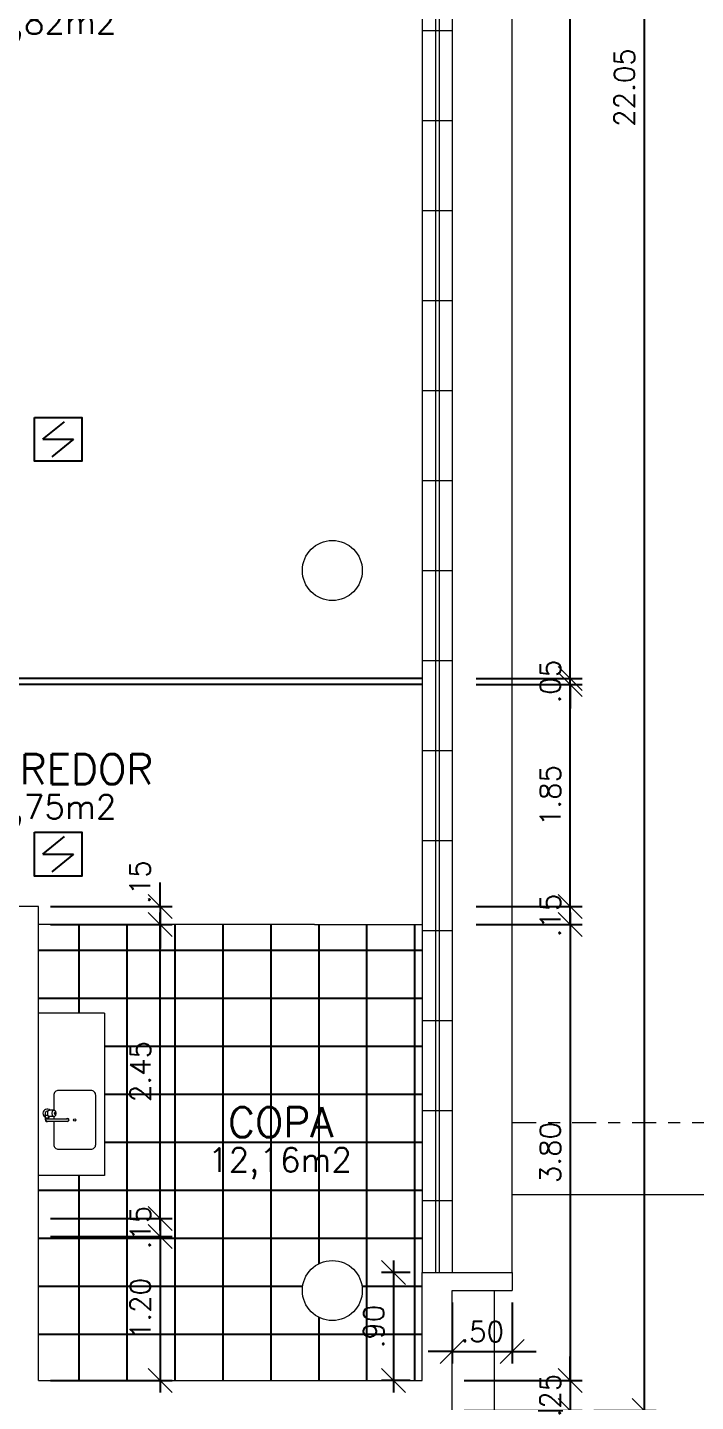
# Model space of a CAD drawing. Header units: millimetres. Extents: x 521 to 1055, y 261 to 520.
# Drawn here: x 612.77 to 618.34, y 287.04 to 298.49 of the extents above; entities that cross this region are included whole.
import ezdxf
from ezdxf.enums import TextEntityAlignment as Align

# ---------------------------------------------------------------- set-up
doc = ezdxf.new("R2010")
doc.units = ezdxf.units.MM
doc.linetypes.add('CONTINU', pattern=[0])
doc.linetypes.add('DASHDOT', pattern=[1, 0.5, -0.25, 0, -0.25])
doc.layers.add('0.1', color=8, linetype='Continuous', lineweight=13)
doc.layers.add('ppci', color=8, linetype='Continuous')
doc.styles.add('ROMANS', font='romans')
doc.styles.get("Standard").update_dxf_attribs({"font": 'romans.shx'})
doc.dimstyles.new('Fares Eng - 50', dxfattribs={"dimscale": 2, "dimtxt": 0.085, "dimasz": 0.1, "dimexe": 0.05, "dimexo": 0.05, "dimgap": 0.04, "dimtad": 1, "dimzin": 4, "dimdsep": 46, "dimtxsty": 'ROMANS', "dimblk1": 'OBLIQUE', "dimblk2": 'OBLIQUE', "dimsah": 1, "dimcen": 0.05, "dimdle": 0.05, "dimclrd": 8, "dimclre": 8, "dimclrt": 8, "dimaunit": 1, "dimadec": 0, "dimazin": 0, "dimtfac": 1, "dimtix": 1, "dimtmove": 2, "dimatfit": 0, "dimldrblk": 'OPEN90', "dimfxl": 1, "dimtolj": 1, "dimtzin": 0, "dimarcsym": 0})

# ---------------------------------------------------------------- blocks, each defined once
blk = doc.blocks.new('_OBLIQUE')
at = {"color": 0, "linetype": 'ByBlock'}
blk.add_line((-0.5, -0.5), (0.5, 0.5), dxfattribs=at)
blk = doc.blocks.new('*D1591')
at = {"layer": '0.1', "color": 8, "linetype": 'CONTINU', "lineweight": -2, "transparency": 16777216}
for p, q in [((616.311, 287.864), (616.311, 287.357)), ((616.811, 287.864), (616.811, 287.357)), ((616.311, 287.457), (616.111, 287.457)), ((616.311, 287.457), (616.811, 287.457)), ((616.811, 287.457), (617.011, 287.457))]:
    blk.add_line(p, q, dxfattribs=at)
at = {"layer": 'DEFPOINTS', "color": 0, "linetype": 'CONTINU', "lineweight": -2, "transparency": 16777216}
for p in [(616.311, 287.964), (616.811, 287.964), (616.811, 287.457)]:
    blk.add_point(p, dxfattribs=at)
at = {"layer": '0.1', "color": 8, "linetype": 'CONTINU', "lineweight": -2, "transparency": 16777216, "xscale": 0.2, "yscale": 0.2, "zscale": 0.2}
blk.add_blockref('_OBLIQUE', (616.311, 287.457), dxfattribs=at)
at = {"layer": '0.1', "color": 8, "linetype": 'CONTINU', "lineweight": -2, "transparency": 16777216, "xscale": 0.2, "yscale": 0.2, "zscale": 0.2, "rotation": 180}
blk.add_blockref('_OBLIQUE', (616.811, 287.457), dxfattribs=at)
at = {"layer": '0.1', "color": 8, "linetype": 'CONTINU', "transparency": 16777216, "insert": (616.561, 287.622), "char_height": 0.17, "attachment_point": 5, "style": 'ROMANS'}
blk.add_mtext('\\A1;.50', dxfattribs=at)
blk = doc.blocks.new('_Open90')
at = {"color": 0, "linetype": 'ByBlock', "lineweight": -2}
for p, q in [((0, 0), (-1, 0)), ((-0.5, 0.5), (0, 0)), ((0, 0), (-0.5, -0.5))]:
    blk.add_line(p, q, dxfattribs=at)
blk = doc.blocks.new('*D1604')
at = {"layer": '0.1', "color": 8, "linetype": 'CONTINU', "lineweight": -2, "transparency": 16777216}
for p, q in [((615.822, 288.214), (615.822, 287.114)), ((615.961, 288.114), (615.722, 288.114)), ((615.961, 287.214), (615.722, 287.214))]:
    blk.add_line(p, q, dxfattribs=at)
at = {"layer": 'DEFPOINTS', "color": 0, "linetype": 'CONTINU', "lineweight": -2, "transparency": 16777216}
for p in [(616.061, 288.114), (615.822, 287.214), (616.061, 287.214)]:
    blk.add_point(p, dxfattribs=at)
at = {"layer": '0.1', "color": 8, "linetype": 'CONTINU', "lineweight": -2, "transparency": 16777216, "xscale": 0.2, "yscale": 0.2, "zscale": 0.2}
for p, rotation in [((615.822, 288.114), 90), ((615.822, 287.214), 270)]:
    blk.add_blockref('_OBLIQUE', p, dxfattribs=dict(at, rotation=rotation))
at = {"layer": '0.1', "color": 8, "linetype": 'CONTINU', "transparency": 16777216, "insert": (615.657, 287.664), "char_height": 0.17, "attachment_point": 5, "rotation": 90, "style": 'ROMANS'}
blk.add_mtext('\\A1;.90', dxfattribs=at)
blk = doc.blocks.new('*D1333')
at = {"layer": '0.1', "color": 8, "linetype": 'CONTINU', "lineweight": -2, "transparency": 16777216}
for p, q in [((617.293, 287.214), (617.293, 287.414)), ((616.411, 287.214), (617.393, 287.214)), ((617.293, 287.214), (617.293, 286.964)), ((616.411, 286.964), (617.393, 286.964)), ((617.293, 286.964), (617.293, 286.764))]:
    blk.add_line(p, q, dxfattribs=at)
at = {"layer": 'DEFPOINTS', "color": 0, "linetype": 'CONTINU', "lineweight": -2, "transparency": 16777216}
for p in [(616.311, 287.214), (616.311, 286.964), (617.293, 286.964)]:
    blk.add_point(p, dxfattribs=at)
at = {"layer": '0.1', "color": 8, "linetype": 'CONTINU', "lineweight": -2, "transparency": 16777216, "xscale": 0.2, "yscale": 0.2, "zscale": 0.2}
for p, rotation in [((617.293, 287.214), 270), ((617.293, 286.964), 90)]:
    blk.add_blockref('_OBLIQUE', p, dxfattribs=dict(at, rotation=rotation))
at = {"layer": '0.1', "color": 8, "linetype": 'CONTINU', "transparency": 16777216, "insert": (617.128, 287.089), "char_height": 0.17, "attachment_point": 5, "rotation": 90, "style": 'ROMANS'}
blk.add_mtext('\\A1;.25', dxfattribs=at)
blk = doc.blocks.new('*D1334')
at = {"layer": '0.1', "color": 8, "linetype": 'CONTINU', "lineweight": -2, "transparency": 16777216}
for p, q in [((617.912, 309.114), (617.912, 286.864)), ((617.493, 309.014), (618.012, 309.014)), ((617.493, 286.964), (618.012, 286.964))]:
    blk.add_line(p, q, dxfattribs=at)
at = {"layer": 'DEFPOINTS', "color": 0, "linetype": 'CONTINU', "lineweight": -2, "transparency": 16777216}
for p in [(617.393, 309.014), (617.393, 286.964), (617.912, 286.964)]:
    blk.add_point(p, dxfattribs=at)
at = {"layer": '0.1', "color": 8, "linetype": 'CONTINU', "lineweight": -2, "transparency": 16777216, "xscale": 0.2, "yscale": 0.2, "zscale": 0.2}
for p, rotation in [((617.912, 309.014), 90), ((617.912, 286.964), 270)]:
    blk.add_blockref('_OBLIQUE', p, dxfattribs=dict(at, rotation=rotation))
at = {"layer": '0.1', "color": 8, "linetype": 'CONTINU', "transparency": 16777216, "insert": (617.747, 297.989), "char_height": 0.17, "attachment_point": 5, "rotation": 90, "style": 'ROMANS'}
blk.add_mtext('\\A1;22.05', dxfattribs=at)
blk = doc.blocks.new('*D1347')
at = {"layer": '0.1', "color": 8, "linetype": 'CONTINU', "lineweight": -2, "transparency": 16777216}
for p, q in [((613.876, 288.564), (613.876, 288.764)), ((612.961, 288.564), (613.976, 288.564)), ((613.876, 288.564), (613.876, 288.414)), ((612.961, 288.414), (613.976, 288.414)), ((613.876, 288.414), (613.876, 288.214))]:
    blk.add_line(p, q, dxfattribs=at)
at = {"layer": 'DEFPOINTS', "color": 0, "linetype": 'CONTINU', "lineweight": -2, "transparency": 16777216}
for p in [(612.861, 288.564), (612.861, 288.414), (613.876, 288.414)]:
    blk.add_point(p, dxfattribs=at)
at = {"layer": '0.1', "color": 8, "linetype": 'CONTINU', "lineweight": -2, "transparency": 16777216, "xscale": 0.2, "yscale": 0.2, "zscale": 0.2}
for p, rotation in [((613.876, 288.564), 270), ((613.876, 288.414), 90)]:
    blk.add_blockref('_OBLIQUE', p, dxfattribs=dict(at, rotation=rotation))
at = {"layer": '0.1', "color": 8, "linetype": 'CONTINU', "transparency": 16777216, "insert": (613.711, 288.489), "char_height": 0.17, "attachment_point": 5, "rotation": 90, "style": 'ROMANS'}
blk.add_mtext('\\A1;.15', dxfattribs=at)
blk = doc.blocks.new('*D1348')
at = {"layer": '0.1', "color": 8, "linetype": 'CONTINU', "lineweight": -2, "transparency": 16777216}
for p, q in [((613.876, 288.514), (613.876, 287.114)), ((612.961, 288.414), (613.976, 288.414)), ((612.961, 287.214), (613.976, 287.214))]:
    blk.add_line(p, q, dxfattribs=at)
at = {"layer": 'DEFPOINTS', "color": 0, "linetype": 'CONTINU', "lineweight": -2, "transparency": 16777216}
for p in [(612.861, 288.414), (612.861, 287.214), (613.876, 287.214)]:
    blk.add_point(p, dxfattribs=at)
at = {"layer": '0.1', "color": 8, "linetype": 'CONTINU', "lineweight": -2, "transparency": 16777216, "xscale": 0.2, "yscale": 0.2, "zscale": 0.2}
for p, rotation in [((613.876, 288.414), 90), ((613.876, 287.214), 270)]:
    blk.add_blockref('_OBLIQUE', p, dxfattribs=dict(at, rotation=rotation))
at = {"layer": '0.1', "color": 8, "linetype": 'CONTINU', "transparency": 16777216, "insert": (613.711, 287.814), "char_height": 0.17, "attachment_point": 5, "rotation": 90, "style": 'ROMANS'}
blk.add_mtext('\\A1;1.20', dxfattribs=at)
blk = doc.blocks.new('*D1349')
at = {"layer": '0.1', "color": 8, "linetype": 'CONTINU', "lineweight": -2, "transparency": 16777216}
for p, q in [((613.876, 291.164), (613.876, 291.364)), ((612.961, 291.164), (613.976, 291.164)), ((613.876, 291.164), (613.876, 291.014)), ((612.961, 291.014), (613.976, 291.014)), ((613.876, 291.014), (613.876, 290.814))]:
    blk.add_line(p, q, dxfattribs=at)
at = {"layer": 'DEFPOINTS', "color": 0, "linetype": 'CONTINU', "lineweight": -2, "transparency": 16777216}
for p in [(612.861, 291.164), (612.861, 291.014), (613.876, 291.014)]:
    blk.add_point(p, dxfattribs=at)
at = {"layer": '0.1', "color": 8, "linetype": 'CONTINU', "lineweight": -2, "transparency": 16777216, "xscale": 0.2, "yscale": 0.2, "zscale": 0.2}
for p, rotation in [((613.876, 291.164), 270), ((613.876, 291.014), 90)]:
    blk.add_blockref('_OBLIQUE', p, dxfattribs=dict(at, rotation=rotation))
at = {"layer": '0.1', "color": 8, "linetype": 'CONTINU', "transparency": 16777216, "insert": (613.707, 291.368), "char_height": 0.17, "attachment_point": 5, "rotation": 90, "style": 'ROMANS'}
blk.add_mtext('\\A1;.15', dxfattribs=at)
blk = doc.blocks.new('*D1350')
at = {"layer": '0.1', "color": 8, "linetype": 'CONTINU', "lineweight": -2, "transparency": 16777216}
for p, q in [((613.876, 288.464), (613.876, 291.114)), ((612.961, 291.014), (613.976, 291.014)), ((612.961, 288.564), (613.976, 288.564))]:
    blk.add_line(p, q, dxfattribs=at)
at = {"layer": 'DEFPOINTS', "color": 0, "linetype": 'CONTINU', "lineweight": -2, "transparency": 16777216}
for p in [(612.861, 291.014), (613.876, 291.014), (612.861, 288.564)]:
    blk.add_point(p, dxfattribs=at)
at = {"layer": '0.1', "color": 8, "linetype": 'CONTINU', "lineweight": -2, "transparency": 16777216, "xscale": 0.2, "yscale": 0.2, "zscale": 0.2}
for p, rotation in [((613.876, 291.014), 90), ((613.876, 288.564), 270)]:
    blk.add_blockref('_OBLIQUE', p, dxfattribs=dict(at, rotation=rotation))
at = {"layer": '0.1', "color": 8, "linetype": 'CONTINU', "transparency": 16777216, "insert": (613.711, 289.789), "char_height": 0.17, "attachment_point": 5, "rotation": 90, "style": 'ROMANS'}
blk.add_mtext('\\A1;2.45', dxfattribs=at)
blk = doc.blocks.new('*D1472')
at = {"layer": '0.1', "color": 8, "linetype": 'CONTINU', "lineweight": -2, "transparency": 16777216}
for p, q in [((617.293, 291.114), (617.293, 287.114)), ((616.511, 291.014), (617.393, 291.014)), ((616.511, 287.214), (617.393, 287.214))]:
    blk.add_line(p, q, dxfattribs=at)
at = {"layer": 'DEFPOINTS', "color": 0, "linetype": 'CONTINU', "lineweight": -2, "transparency": 16777216}
for p in [(616.411, 291.014), (616.411, 287.214), (617.293, 287.214)]:
    blk.add_point(p, dxfattribs=at)
at = {"layer": '0.1', "color": 8, "linetype": 'CONTINU', "lineweight": -2, "transparency": 16777216, "xscale": 0.2, "yscale": 0.2, "zscale": 0.2}
for p, rotation in [((617.293, 291.014), 90), ((617.293, 287.214), 270)]:
    blk.add_blockref('_OBLIQUE', p, dxfattribs=dict(at, rotation=rotation))
at = {"layer": '0.1', "color": 8, "linetype": 'CONTINU', "transparency": 16777216, "insert": (617.128, 289.114), "char_height": 0.17, "attachment_point": 5, "rotation": 90, "style": 'ROMANS'}
blk.add_mtext('\\A1;3.80', dxfattribs=at)
blk = doc.blocks.new('*D1473')
at = {"layer": '0.1', "color": 8, "linetype": 'CONTINU', "lineweight": -2, "transparency": 16777216}
for p, q in [((617.293, 291.164), (617.293, 291.364)), ((616.511, 291.164), (617.393, 291.164)), ((617.293, 291.014), (617.293, 291.164)), ((616.511, 291.014), (617.393, 291.014)), ((617.293, 291.014), (617.293, 290.814))]:
    blk.add_line(p, q, dxfattribs=at)
at = {"layer": 'DEFPOINTS', "color": 0, "linetype": 'CONTINU', "lineweight": -2, "transparency": 16777216}
for p in [(616.411, 291.164), (617.293, 291.164), (616.411, 291.014)]:
    blk.add_point(p, dxfattribs=at)
at = {"layer": '0.1', "color": 8, "linetype": 'CONTINU', "lineweight": -2, "transparency": 16777216, "xscale": 0.2, "yscale": 0.2, "zscale": 0.2}
for p, rotation in [((617.293, 291.164), 270), ((617.293, 291.014), 90)]:
    blk.add_blockref('_OBLIQUE', p, dxfattribs=dict(at, rotation=rotation))
at = {"layer": '0.1', "color": 8, "linetype": 'CONTINU', "transparency": 16777216, "insert": (617.128, 291.089), "char_height": 0.17, "attachment_point": 5, "rotation": 90, "style": 'ROMANS'}
blk.add_mtext('\\A1;.15', dxfattribs=at)
blk = doc.blocks.new('PIA')
for p, q in [((0, 0.245), (0.044, 0.245)), ((0.01, 0.23), (0.01, 0.06)), ((0.01, 0.215), (0.031, 0.215)), ((0.03, 0.175), (0.01, 0.175))]:
    blk.add_line(p, q)
blk.add_lwpolyline([(-0.01, 0.23), (-0.01, 0.06)])
at = {"color": 8}
for points in [[(0.046, 0.245, 0.263265), (0.037, 0.23), (0.037, 0.223)], [(0.073, 0.223), (0.073, 0.23, 0.546464), (0.048, 0.246, 0.546464)]]:
    blk.add_lwpolyline(points, format="xyb", dxfattribs=at)
for points in [[(-0.01, 0.175), (-0.205, 0.175, 0.414214), (-0.245, 0.135), (-0.245, -0.135, 0.414214), (-0.205, -0.175), (0.205, -0.175, 0.414214), (0.245, -0.135), (0.245, 0.135, 0.414214), (0.205, 0.175), (0.08, 0.175)], [(0.08, 0.173), (0.08, 0.21, 0.133256), (0.078, 0.217, 0.106756), (0.073, 0.223, 0.082828), (0.065, 0.227, 0.071352), (0.055, 0.228, 0.071352), (0.045, 0.227, 0.082828), (0.037, 0.223, 0.106756), (0.032, 0.217, 0.133256), (0.03, 0.21), (0.03, 0.173)]]:
    blk.add_lwpolyline(points, format="xyb")
blk.add_lwpolyline([(0.03, 0.173, 0.133256), (0.032, 0.166, 0.106756), (0.037, 0.16, 0.082828), (0.045, 0.157, 0.071352), (0.055, 0.155, 0.071352), (0.065, 0.157, 0.082828), (0.073, 0.16, 0.106756), (0.078, 0.166, 0.133256), (0.08, 0.173, 0.133256), (0.078, 0.179, 0.106756), (0.073, 0.185, 0.082828), (0.065, 0.189, 0.071352), (0.055, 0.19, 0.071352), (0.045, 0.189, 0.082828), (0.037, 0.185, 0.106756), (0.032, 0.179, 0.133256)], format="xyb", close=True)
blk.add_lwpolyline([(0.062, 0.165, 0.133256), (0.062, 0.167, 0.106756), (0.06, 0.169, 0.082828), (0.058, 0.17, 0.071352), (0.055, 0.171, 0.071352), (0.052, 0.17, 0.082828), (0.05, 0.169, 0.106756), (0.048, 0.167, 0.133256), (0.047, 0.165, 0.133256), (0.048, 0.163, 0.106756), (0.05, 0.162, 0.082828), (0.052, 0.16, 0.071352), (0.055, 0.16, 0.071352), (0.058, 0.16, 0.082828), (0.06, 0.162, 0.106756), (0.062, 0.163, 0.133256)], format="xyb", close=True, dxfattribs=at)
blk.add_circle((0, 0), 0.01)
for centre, radius, start, end in [((0, 0.23), 0.015, 311.8103, 228.1897), ((0, 0.23), 0.01, 0.0002, 180.0002), ((0.044, 0.255), 0.01, 270, 294.62), ((0, 0.06), 0.01, 180.0001, 0.0001)]:
    blk.add_arc(centre, radius, start, end)
for centre, radius, start, end in [((0.055, 0.23), 0.035, 315.5847, 154.6231), ((0.055, 0.23), 0.035, 205.3769, 224.4153), ((0, 0.06), 0.0125, 143.1301, 36.8699)]:
    blk.add_arc(centre, radius, start, end, dxfattribs=at)
blk = doc.blocks.new('*D1717')
at = {"layer": '0.1', "color": 8, "linetype": 'CONTINU', "lineweight": -2, "transparency": 16777216}
for p, q in [((616.511, 293.014), (617.393, 293.014)), ((617.293, 291.064), (617.293, 293.114)), ((616.511, 291.164), (617.393, 291.164))]:
    blk.add_line(p, q, dxfattribs=at)
at = {"layer": 'DEFPOINTS', "color": 0, "linetype": 'CONTINU', "lineweight": -2, "transparency": 16777216}
for p in [(616.411, 293.014), (617.293, 293.014), (616.411, 291.164)]:
    blk.add_point(p, dxfattribs=at)
at = {"layer": '0.1', "color": 8, "linetype": 'CONTINU', "lineweight": -2, "transparency": 16777216, "xscale": 0.2, "yscale": 0.2, "zscale": 0.2}
for p, rotation in [((617.293, 293.014), 90), ((617.293, 291.164), 270)]:
    blk.add_blockref('_OBLIQUE', p, dxfattribs=dict(at, rotation=rotation))
at = {"layer": '0.1', "color": 8, "linetype": 'CONTINU', "transparency": 16777216, "insert": (617.128, 292.089), "char_height": 0.17, "attachment_point": 5, "rotation": 90, "style": 'ROMANS'}
blk.add_mtext('\\A1;1.85', dxfattribs=at)
blk = doc.blocks.new('*D1718')
at = {"layer": '0.1', "color": 8, "linetype": 'CONTINU', "lineweight": -2, "transparency": 16777216}
for p, q in [((617.293, 293.064), (617.293, 293.264)), ((616.511, 293.064), (617.393, 293.064)), ((616.511, 293.014), (617.393, 293.014)), ((617.293, 293.014), (617.293, 293.064)), ((617.293, 293.014), (617.293, 292.814))]:
    blk.add_line(p, q, dxfattribs=at)
at = {"layer": 'DEFPOINTS', "color": 0, "linetype": 'CONTINU', "lineweight": -2, "transparency": 16777216}
for p in [(616.411, 293.064), (616.411, 293.014), (617.293, 293.064)]:
    blk.add_point(p, dxfattribs=at)
at = {"layer": '0.1', "color": 8, "linetype": 'CONTINU', "lineweight": -2, "transparency": 16777216, "xscale": 0.2, "yscale": 0.2, "zscale": 0.2}
for p, rotation in [((617.293, 293.064), 270), ((617.293, 293.014), 90)]:
    blk.add_blockref('_OBLIQUE', p, dxfattribs=dict(at, rotation=rotation))
at = {"layer": '0.1', "color": 8, "linetype": 'CONTINU', "transparency": 16777216, "insert": (617.128, 293.039), "char_height": 0.17, "attachment_point": 5, "rotation": 90, "style": 'ROMANS'}
blk.add_mtext('\\A1;.05', dxfattribs=at)
blk = doc.blocks.new('*D1719')
at = {"layer": '0.1', "color": 8, "linetype": 'CONTINU', "lineweight": -2, "transparency": 16777216}
for p, q in [((617.293, 292.964), (617.293, 306.364)), ((616.511, 306.264), (617.393, 306.264)), ((616.511, 293.064), (617.393, 293.064))]:
    blk.add_line(p, q, dxfattribs=at)
at = {"layer": 'DEFPOINTS', "color": 0, "linetype": 'CONTINU', "lineweight": -2, "transparency": 16777216}
for p in [(616.411, 306.264), (617.293, 306.264), (616.411, 293.064)]:
    blk.add_point(p, dxfattribs=at)
at = {"layer": '0.1', "color": 8, "linetype": 'CONTINU', "lineweight": -2, "transparency": 16777216, "xscale": 0.2, "yscale": 0.2, "zscale": 0.2}
for p, rotation in [((617.293, 306.264), 90), ((617.293, 293.064), 270)]:
    blk.add_blockref('_OBLIQUE', p, dxfattribs=dict(at, rotation=rotation))
at = {"layer": '0.1', "color": 8, "linetype": 'CONTINU', "transparency": 16777216, "insert": (617.128, 299.664), "char_height": 0.17, "attachment_point": 5, "rotation": 90, "style": 'ROMANS'}
blk.add_mtext('\\A1;13.20', dxfattribs=at)
blk = doc.blocks.new('ÁREA')
for p in [(0.00005, 0.003762), (0, 0)]:
    blk.add_attdef('COMPARTIMENTO', text='', height=0.0025).set_placement(p, align=Align.CENTER)
at = {"color": 1}
for p in [(-0.00005, -0.003762), (-0.000099, -0.007523)]:
    blk.add_attdef('ÁREA', text='', height=0.002, dxfattribs=at).set_placement(p, align=Align.CENTER)

msp = doc.modelspace()

# ---------------------------------------------------------------- hatches: boundary and pattern name
at = {"layer": '0.1', "linetype": 'CONTINU', "lineweight": -2}
h = msp.add_hatch(dxfattribs=at)
h.set_pattern_fill('_USER', color=8, scale=0.4, style=0, double=1, pattern_type=0)
h.set_pattern_definition([(0, (0, 0), (0, 0.4), []), (90, (0, 0), (-0.4, 2e-17), [])])
h.paths.add_polyline_path([(613.41144, 288.92275), (612.86144, 288.92275), (612.86144, 287.21448), (616.06144, 287.21448), (616.06144, 288.11448), (616.06144, 290.46448), (616.06144, 291.01448), (615.16144, 291.01448), (612.86144, 291.01448), (612.86144, 290.27644), (613.41144, 290.27644)])
h.paths.add_polyline_path([(615.56144, 287.96448, -1), (615.06144, 287.96448, -1)], flags=16)
h.paths.add_polyline_path([(615.785, 287.44793), (615.785, 287.88103), (615.53, 287.88103), (615.53, 287.44793)], flags=24)
h.paths.add_polyline_path([(613.83868, 288.27293), (613.83868, 288.70603), (613.58368, 288.70603), (613.58368, 288.27293)], flags=24)
h.paths.add_polyline_path([(613.83868, 287.52507), (613.83868, 288.10388), (613.58368, 288.10388), (613.58368, 287.52507)], flags=24)
h.paths.add_polyline_path([(613.83868, 289.48793), (613.83868, 290.09103), (613.58368, 290.09103), (613.58368, 289.48793)], flags=24)
h.paths.add_polyline_path([(614.35485, 289.17882), (615.40842, 289.17882), (615.40842, 289.55382), (614.35485, 289.55382)], flags=24)
h.paths.add_polyline_path([(614.19167, 288.85574), (615.55834, 288.85574), (615.55834, 289.21289), (614.19167, 289.21289)], flags=24)

# ---------------------------------------------------------------- linework, layer by layer
at = {"layer": '0.1', "color": 8, "linetype": 'CONTINU'}
for p, q in [((616.81144, 288.11448), (616.81144, 309.01448)), ((616.17144, 308.76448), (616.17144, 288.11448)), ((616.20144, 308.76448), (616.20144, 288.11448)), ((616.31144, 308.76448), (616.31144, 288.11448)), ((616.06144, 299.96448), (616.06144, 296.21448)), ((616.06144, 298.46448), (616.31144, 298.46448)), ((616.06144, 297.71448), (616.31144, 297.71448)), ((616.06144, 296.96448), (616.31144, 296.96448)), ((616.06144, 296.21448), (616.31144, 296.21448)), ((616.06144, 296.21448), (616.06144, 293.96448)), ((616.06144, 295.46448), (616.31144, 295.46448)), ((616.06144, 294.71448), (616.31144, 294.71448)), ((616.06144, 294.31448), (616.06144, 292.46448)), ((616.06144, 293.96448), (616.31144, 293.96448)), ((616.06144, 293.21448), (616.31144, 293.21448)), ((616.06144, 292.56448), (616.06144, 290.21448)), ((616.06144, 292.46448), (616.31144, 292.46448)), ((616.06144, 291.71448), (616.31144, 291.71448)), ((615.16144, 291.01448), (612.86144, 291.01448)), ((615.16144, 291.01448), (616.06144, 291.01448)), ((616.06144, 290.96448), (616.31144, 290.96448)), ((616.06144, 290.46448), (616.06144, 288.11448)), ((613.41144, 290.27644), (612.86144, 290.27644)), ((613.41144, 290.27644), (613.41144, 288.92275)), ((616.06144, 290.21448), (616.31144, 290.21448)), ((616.06144, 289.46448), (616.31144, 289.46448)), ((613.41144, 288.92275), (612.86144, 288.92275)), ((616.06144, 288.71448), (616.31144, 288.71448))]:
    msp.add_line(p, q, dxfattribs=at)
at = {"layer": '0.1', "color": 8, "linetype": 'CONTINU', "lineweight": -2}
for p, q in [((616.06144, 293.06448), (609.71144, 293.06448)), ((616.06144, 293.01448), (609.71144, 293.01448))]:
    msp.add_line(p, q, dxfattribs=at)
at = {"layer": '0.1', "color": 7}
for p, q in [((612.86144, 291.16448), (609.71144, 291.16448)), ((612.86144, 287.21448), (612.86144, 291.16448)), ((616.06144, 287.21448), (616.06144, 288.11448)), ((616.06144, 288.11448), (616.81144, 288.11448)), ((616.81144, 288.11448), (616.81144, 287.96448)), ((616.31144, 286.96448), (616.31144, 287.96448)), ((616.31144, 287.96448), (616.81144, 287.96448)), ((612.86144, 287.21448), (616.06144, 287.21448))]:
    msp.add_line(p, q, dxfattribs=at)
at = {"layer": '0.1', "color": 8, "linetype": 'DASHDOT', "ltscale": 0.4}
msp.add_line((616.81144, 289.36448), (624.9398, 289.36448), dxfattribs=at)
at = {"layer": '0.1', "color": 8}
for p, q in [((616.81144, 288.76448), (624.9398, 288.76448)), ((616.66144, 287.96448), (616.66144, 284.01448))]:
    msp.add_line(p, q, dxfattribs=at)
at = {"layer": '0.1', "color": 7}
for centre in [(615.31144, 293.96448), (615.31144, 287.96448)]:
    msp.add_circle(centre, 0.25, dxfattribs=at)
at = {"layer": 'ppci', "color": 10, "linetype": 'Continuous'}
for p, q in [((612.89886, 295.05799), (613.07749, 295.20431)), ((612.89886, 295.05799), (613.15217, 295.05799)), ((613.15217, 295.05799), (612.97354, 294.91168)), ((612.89886, 291.60087), (613.07749, 291.74718)), ((612.89886, 291.60087), (613.15217, 291.60087)), ((613.15217, 291.60087), (612.97354, 291.45456))]:
    msp.add_line(p, q, dxfattribs=at)
for points in [[(612.82761, 295.2402), (613.22341, 295.2402), (613.22341, 294.87579), (612.82761, 294.87579)], [(612.82761, 291.78308), (613.22341, 291.78308), (613.22341, 291.41866), (612.82761, 291.41866)]]:
    msp.add_lwpolyline(points, close=True, dxfattribs=at)

# ---------------------------------------------------------------- block references
at = {"layer": '0.1', "color": 8}
ref = msp.add_blockref('ÁREA', (612.91789, 298.72463), dxfattribs=dict(at, xscale=133.3333333333333, yscale=133.3333333333333, zscale=133.3333333333333))
ref.add_attrib('COMPARTIMENTO', 'SALA 703/705', dxfattribs={"layer": '0', "color": 3, "height": 0.25}).set_placement((612.91789, 298.72463), align=Align.CENTER)
ref.add_attrib('ÁREA', '83,82m2', dxfattribs={"layer": '0', "color": 1, "height": 0.2}).set_placement((612.91125, 298.43668), align=Align.CENTER)
ref = msp.add_blockref('ÁREA', (612.91789, 292.18423), dxfattribs=dict(at, xscale=133.3333333333333, yscale=133.3333333333333, zscale=133.3333333333333))
ref.add_attrib('COMPARTIMENTO', 'CORREDOR', dxfattribs={"layer": '0', "color": 3, "height": 0.25}).set_placement((612.91789, 292.18423), align=Align.CENTER)
ref.add_attrib('ÁREA', '11,75m2', dxfattribs={"layer": '0', "color": 1, "height": 0.2}).set_placement((612.91125, 291.89627), align=Align.CENTER)
at = {"layer": '0.1', "color": 8, "linetype": 'CONTINU', "rotation": 90}
msp.add_blockref('PIA', (613.16356, 289.38619), dxfattribs=at)
at = {"layer": '0.1', "color": 8}
ref = msp.add_blockref('ÁREA', (614.88164, 289.24132), dxfattribs=dict(at, xscale=133.3333333333333, yscale=133.3333333333333, zscale=133.3333333333333))
ref.add_attrib('COMPARTIMENTO', 'COPA', dxfattribs={"layer": '0', "color": 3, "height": 0.25}).set_placement((614.88164, 289.24132), align=Align.CENTER)
ref.add_attrib('ÁREA', '12,16m2', dxfattribs={"layer": '0', "color": 1, "height": 0.2}).set_placement((614.87501, 288.95336), align=Align.CENTER)

# ---------------------------------------------------------------- dimensions: what is measured, and where the dimension line sits
at = {"layer": '0.1', "color": 8, "linetype": 'CONTINU'}
for base, p1, p2, angle, picture, middle in [((617.91165, 286.96448), (617.39294, 309.01448), (617.39294, 286.96448), 90, '*D1334', (617.74665, 297.98948)), ((617.29294, 306.26448), (616.41144, 293.06448), (616.41144, 306.26448), 90, '*D1719', (617.12794, 299.66448)), ((617.29294, 293.06448), (616.41144, 293.01448), (616.41144, 293.06448), 90, '*D1718', (617.12794, 293.03948)), ((617.29294, 293.01448), (616.41144, 291.16448), (616.41144, 293.01448), 90, '*D1717', (617.12794, 292.08948)), ((617.29294, 291.16448), (616.41144, 291.01448), (616.41144, 291.16448), 90, '*D1473', (617.12794, 291.08948)), ((613.87618, 291.01448), (612.86144, 288.56448), (612.86144, 291.01448), 90, '*D1350', (613.71118, 289.78948)), ((617.29294, 287.21448), (616.41144, 291.01448), (616.41144, 287.21448), 90, '*D1472', (617.12794, 289.11448)), ((613.87618, 288.41448), (612.86144, 288.56448), (612.86144, 288.41448), 270, '*D1347', (613.71118, 288.48948)), ((613.87618, 287.21448), (612.86144, 288.41448), (612.86144, 287.21448), 270, '*D1348', (613.71118, 287.81448)), ((615.8225, 287.21448), (616.06144, 288.11448), (616.06144, 287.21448), 90, '*D1604', (615.6575, 287.66448)), ((617.29294, 286.96448), (616.31144, 287.21448), (616.31144, 286.96448), 90, '*D1333', (617.12794, 287.08948))]:
    dim = msp.add_linear_dim(base=base, p1=p1, p2=p2, angle=angle, dimstyle='Fares Eng - 50', dxfattribs=at)
    dim.commit()
    dim.dimension.update_dxf_attribs({"geometry": picture, "text_midpoint": middle})
dim = msp.add_linear_dim(base=(613.87618, 291.01448), p1=(612.86144, 291.16448), p2=(612.86144, 291.01448), angle=270, dimstyle='Fares Eng - 50', dxfattribs=at)
dim.commit()
dim.dimension.update_dxf_attribs({"geometry": '*D1349', "text_midpoint": (613.70681, 291.36834), "dimtype": 160})
dim = msp.add_linear_dim(base=(616.81144, 287.45675), p1=(616.31144, 287.96448), p2=(616.81144, 287.96448), dimstyle='Fares Eng - 50', dxfattribs=at)
dim.commit()
dim.dimension.update_dxf_attribs({"geometry": '*D1591', "text_midpoint": (616.56144, 287.62175)})

doc.saveas('drawing.dxf')
